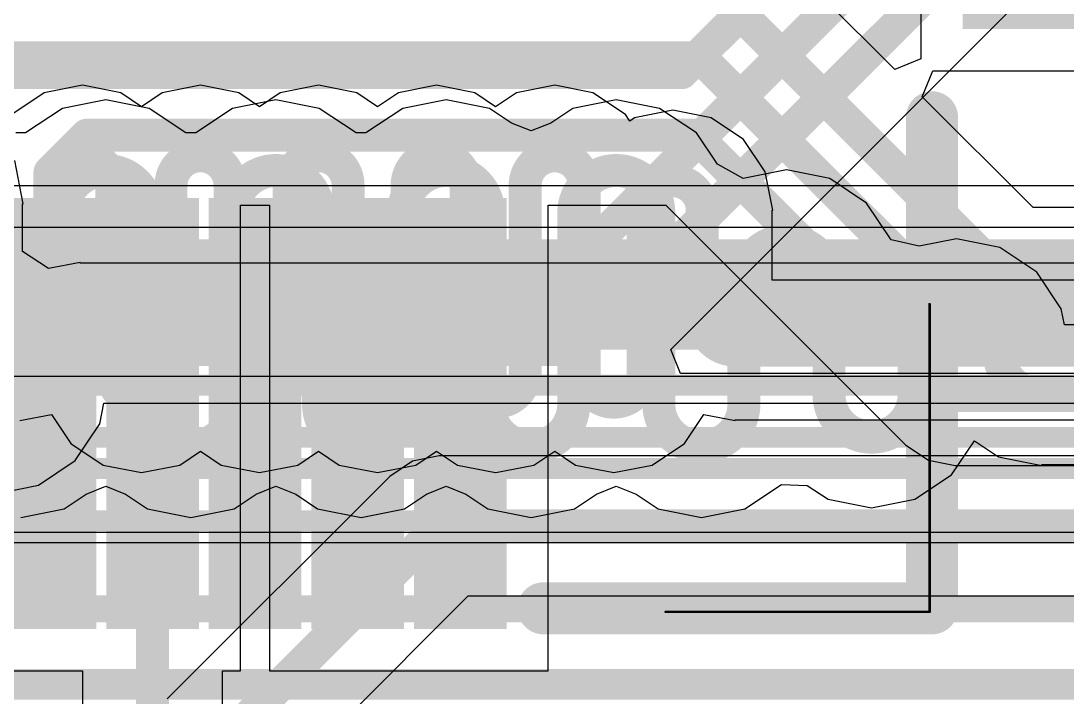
# Model space of a CAD drawing. Header units: inches. Extents: x 0 to 5271, y 0 to 5417.
# Drawn here: x 111.89 to 116.99, y 70.79 to 74.09 of the extents above; entities that cross this region are included whole.
import ezdxf

# ---------------------------------------------------------------- set-up
doc = ezdxf.new("R2010")
doc.units = ezdxf.units.IN
for name, color, linetype in [('Bottom Layer', 5, 'Continuous'), ('L2_GND1', 16, 'Continuous'), ('L3_SIG1', 76, 'Continuous'), ('L5_GND2', 156, 'Continuous'), ('L6_SIG2', 130, 'Continuous'), ('L7_GND3', 216, 'Continuous'), ('Top Layer', 1, 'Continuous'), ('Top Overlay', 2, 'Continuous'), ('Top Paste', 8, 'Continuous'), ('Top Solder', 216, 'Continuous')]:
    doc.layers.add(name, color=color, linetype=linetype)

# ---------------------------------------------------------------- blocks, each defined once
blk = doc.blocks.new('AS0B826_S78B_7H_23')
at = {"layer": 'Top Layer'}
for points in [[(37.8248, 19.131), (38.1748, 19.131), (38.1748, 17.131), (37.8248, 17.131)], [(38.325, 19.131), (38.675, 19.131), (38.675, 17.131), (38.325, 17.131)], [(38.8248, 19.131), (39.1748, 19.131), (39.1748, 17.131), (38.8248, 17.131)], [(39.325, 19.131), (39.675, 19.131), (39.675, 17.131), (39.325, 17.131)], [(39.8248, 19.131), (40.1748, 19.131), (40.1748, 17.131), (39.8248, 17.131)]]:
    blk.add_hatch(color=1, dxfattribs=at).paths.add_polyline_path(points)
at = {"layer": 'Top Paste'}
for points in [[(37.8248, 19.131), (38.1748, 19.131), (38.1748, 17.131), (37.8248, 17.131)], [(38.325, 19.131), (38.675, 19.131), (38.675, 17.131), (38.325, 17.131)], [(38.8248, 19.131), (39.1748, 19.131), (39.1748, 17.131), (38.8248, 17.131)], [(39.325, 19.131), (39.675, 19.131), (39.675, 17.131), (39.325, 17.131)], [(39.8248, 19.131), (40.1748, 19.131), (40.1748, 17.131), (39.8248, 17.131)]]:
    blk.add_hatch(color=8, dxfattribs=at).paths.add_polyline_path(points)
at = {"layer": 'Top Solder'}
for points in [[(42.4492, 25.2568), (45.5508, 25.2568), (45.5508, 20.0052), (42.4492, 20.0052)], [(37.774, 19.1818), (38.2256, 19.1818), (38.2256, 17.0802), (37.774, 17.0802)], [(38.2742, 19.1818), (38.7258, 19.1818), (38.7258, 17.0802), (38.2742, 17.0802)], [(38.774, 19.1818), (39.2256, 19.1818), (39.2256, 17.0802), (38.774, 17.0802)], [(39.2742, 19.1818), (39.7258, 19.1818), (39.7258, 17.0802), (39.2742, 17.0802)], [(39.774, 19.1818), (40.2256, 19.1818), (40.2256, 17.0802), (39.774, 17.0802)]]:
    blk.add_hatch(color=216, dxfattribs=at).paths.add_polyline_path(points)
at = {"layer": 'Top Overlay'}
for points in [[(42.2998, 17.181, 0.254, 0.254, 0), (42.2998, 19.575, 0.254, 0.254, 0)], [(42.2881, 17.164, 0.0127, 0.0127, 0), (42.2881, 18.664, 0.0127, 0.0127, 0)], [(40.4061, 17.181, 0.254, 0.254, 0), (42.2998, 17.181, 0.254, 0.254, 0)], [(41.0018, 17.164, 0.0127, 0.0127, 0), (42.2881, 17.164, 0.0127, 0.0127, 0)]]:
    blk.add_lwpolyline(points, format="xyseb", dxfattribs=at)
for points in [[(42.2363, 19.575, 0.127, 0.127, 1), (42.3633, 19.575, 0.127, 0.127, 1)], [(42.2849, 18.664, 0.00635, 0.00635, 1), (42.2913, 18.664, 0.00635, 0.00635, 1)], [(40.3426, 17.181, 0.127, 0.127, 1), (40.4696, 17.181, 0.127, 0.127, 1)], [(42.2363, 17.181, 0.127, 0.127, 1), (42.3633, 17.181, 0.127, 0.127, 1)], [(42.2363, 17.181, 0.127, 0.127, 1), (42.3633, 17.181, 0.127, 0.127, 1)], [(40.9986, 17.164, 0.00635, 0.00635, 1), (41.005, 17.164, 0.00635, 0.00635, 1)], [(42.2849, 17.164, 0.00635, 0.00635, 1), (42.2913, 17.164, 0.00635, 0.00635, 1)], [(42.2849, 17.164, 0.00635, 0.00635, 1), (42.2913, 17.164, 0.00635, 0.00635, 1)]]:
    blk.add_lwpolyline(points, format="xyseb", close=True, dxfattribs=at)

msp = doc.modelspace()

# ---------------------------------------------------------------- linework, layer by layer
at = {"layer": 'Bottom Layer'}
for p, q in [((112.3065, 73.7058), (112.0951, 73.6638)), ((112.5179, 73.6638), (112.3065, 73.7058)), ((113.136, 73.7058), (112.9246, 73.6638)), ((113.3474, 73.6638), (113.136, 73.7058)), ((113.9656, 73.7058), (113.7542, 73.6638)), ((114.177, 73.6638), (113.9656, 73.7058)), ((114.7952, 73.7058), (114.5838, 73.6638)), ((115.0066, 73.6638), (114.7952, 73.7058)), ((112.0951, 73.6638), (111.9159, 73.544)), ((112.6971, 73.544), (112.5179, 73.6638)), ((112.9246, 73.6638), (112.7454, 73.544)), ((113.5266, 73.544), (113.3474, 73.6638)), ((113.7542, 73.6638), (113.575, 73.544)), ((114.284, 73.5922), (114.177, 73.6638)), ((114.5838, 73.6638), (114.4767, 73.5922)), ((115.1858, 73.544), (115.0066, 73.6638)), ((114.3804, 73.5537), (114.284, 73.5922)), ((114.4767, 73.5922), (114.3804, 73.5537)), ((111.9159, 73.544), (111.8675, 73.544)), ((112.7454, 73.544), (112.6971, 73.544)), ((113.575, 73.544), (113.5266, 73.544)), ((115.2882, 73.3908), (115.1858, 73.544)), ((115.4133, 73.3217), (115.2882, 73.3908)), ((115.6247, 73.3637), (115.4133, 73.3217)), ((115.8361, 73.3217), (115.6247, 73.3637)), ((116.0153, 73.2019), (115.8361, 73.3217)), ((116.1351, 73.0227), (116.0153, 73.2019)), ((116.2709, 72.9911), (116.1351, 73.0227)), ((116.4543, 73.0276), (116.2709, 72.9911)), ((116.6657, 72.9855), (116.4543, 73.0276)), ((116.8449, 72.8658), (116.6657, 72.9855)), ((116.9646, 72.6866), (116.8449, 72.8658)), ((116.9801, 72.6087), (116.9646, 72.6866)), ((126.3047, 72.6087), (116.9801, 72.6087)), ((116.4301, 71.8771), (116.5409, 72.0429)), ((116.5409, 72.0429), (116.6577, 71.9648)), ((116.6577, 71.9648), (116.8691, 71.9228)), ((116.8691, 71.9228), (116.8691, 71.9268)), ((116.8691, 71.9268), (126.446, 71.9268)), ((116.2509, 71.7574), (116.4301, 71.8771)), ((112.2101, 71.7823), (112.3065, 71.8209)), ((112.3065, 71.8209), (112.4028, 71.7823)), ((113.0397, 71.7823), (113.136, 71.8209)), ((113.136, 71.8209), (113.2324, 71.7823)), ((113.8693, 71.7823), (113.9656, 71.8209)), ((113.9656, 71.8209), (114.062, 71.7823)), ((114.6988, 71.7823), (114.7952, 71.8209)), ((114.7952, 71.8209), (114.8915, 71.7823)), ((115.4213, 71.7108), (115.6006, 71.8305)), ((115.6006, 71.8305), (115.7264, 71.8254)), ((115.7264, 71.8254), (115.8281, 71.7574)), ((112.1031, 71.7108), (112.2101, 71.7823)), ((112.4028, 71.7823), (112.5099, 71.7108)), ((112.9327, 71.7108), (113.0397, 71.7823)), ((113.2324, 71.7823), (113.3394, 71.7108)), ((113.7622, 71.7108), (113.8693, 71.7823)), ((114.062, 71.7823), (114.169, 71.7108)), ((114.5918, 71.7108), (114.6988, 71.7823)), ((114.8915, 71.7823), (114.9986, 71.7108)), ((115.8281, 71.7574), (116.0395, 71.7153)), ((116.0395, 71.7153), (116.2509, 71.7574)), ((111.8917, 71.6688), (112.1031, 71.7108)), ((112.5099, 71.7108), (112.7213, 71.6688)), ((112.7213, 71.6688), (112.9327, 71.7108)), ((113.3394, 71.7108), (113.5508, 71.6688)), ((113.5508, 71.6688), (113.7622, 71.7108)), ((114.169, 71.7108), (114.3804, 71.6688)), ((114.3804, 71.6688), (114.5918, 71.7108)), ((114.9986, 71.7108), (115.21, 71.6688)), ((115.21, 71.6688), (115.4213, 71.7108))]:
    msp.add_line(p, q, dxfattribs=at)
for points in [[(112.0991, 73.1534, 0.1608, 0.1608, -1), (112.5139, 73.1534, 0.1608, 0.1608, 0)], [(112.9287, 73.1534, 0.1608, 0.1608, -1), (113.3434, 73.1534, 0.1608, 0.1608, 0)], [(113.7582, 73.1534, 0.1608, 0.1608, -1), (114.173, 73.1534, 0.1608, 0.1608, 0)], [(114.5878, 73.1534, 0.1608, 0.1608, -1), (115.0026, 73.1534, 0.1608, 0.1608, 0)], [(112.0991, 72.2212, 0.1608, 0.1608, 0), (112.0991, 73.1534, 0.1608, 0.1608, 0)], [(112.5139, 72.2212, 0.1608, 0.1608, 0), (112.5139, 73.1534, 0.1608, 0.1608, 0)], [(112.9287, 72.2212, 0.1608, 0.1608, 0), (112.9287, 73.1534, 0.1608, 0.1608, 0)], [(113.3434, 72.2212, 0.1608, 0.1608, 0), (113.3434, 73.1534, 0.1608, 0.1608, 0)], [(113.7582, 72.2212, 0.1608, 0.1608, 0), (113.7582, 73.1534, 0.1608, 0.1608, 0)], [(114.173, 72.2212, 0.1608, 0.1608, 0), (114.173, 73.1534, 0.1608, 0.1608, 0)], [(114.5878, 72.2212, 0.1608, 0.1608, 0), (114.5878, 73.1534, 0.1608, 0.1608, 0)], [(115.0026, 72.2212, 0.1608, 0.1608, 0), (115.0026, 73.1534, 0.1608, 0.1608, 0)], [(115.4173, 72.8113, 0.1608, 0.1608, -1), (115.8321, 72.8113, 0.1608, 0.1608, 0)], [(115.4173, 72.2212, 0.1608, 0.1608, 0), (115.4173, 72.8113, 0.1608, 0.1608, 0)], [(115.8321, 72.2677, 0.1608, 0.1608, 0), (115.8321, 72.8113, 0.1608, 0.1608, 0)], [(116.2469, 72.4752, 0.1608, 0.1608, -1), (116.6617, 72.4752, 0.1608, 0.1608, 0)], [(116.2469, 72.2677, 0.1608, 0.1608, 0), (116.2469, 72.4752, 0.1608, 0.1608, 0)], [(116.6617, 72.4752, 0.1608, 0.1608, 0), (116.6617, 72.4752, 0.1608, 0.1608, 0)], [(116.8691, 72.2678, 0.1608, 0.1608, -0.414214), (116.6617, 72.4752, 0.1608, 0.1608, 0)], [(116.2469, 72.2677, 0.1608, 0.1608, -1), (115.8321, 72.2677, 0.1608, 0.1608, 0)], [(116.8691, 72.2678, 0.1608, 0.1608, 0), (117.2177, 72.2678, 0.1608, 0.1608, 0)], [(112.0991, 72.2212, 0.1608, 0.1608, -1), (111.6843, 72.2212, 0.1608, 0.1608, 0)], [(112.9287, 72.2212, 0.1608, 0.1608, -1), (112.5139, 72.2212, 0.1608, 0.1608, 0)], [(113.7582, 72.2212, 0.1608, 0.1608, -1), (113.3434, 72.2212, 0.1608, 0.1608, 0)], [(114.5878, 72.2212, 0.1608, 0.1608, -1), (114.173, 72.2212, 0.1608, 0.1608, 0)], [(115.4173, 72.2212, 0.1608, 0.1608, -1), (115.0026, 72.2212, 0.1608, 0.1608, 0)]]:
    msp.add_lwpolyline(points, format="xyseb", dxfattribs=at)
for points in [[(112.0589, 73.1534, 0.0804, 0.0804, 1), (112.1393, 73.1534, 0.0804, 0.0804, 1)], [(112.0589, 73.1534, 0.0804, 0.0804, 1), (112.1393, 73.1534, 0.0804, 0.0804, 1)], [(112.4737, 73.1534, 0.0804, 0.0804, 1), (112.5541, 73.1534, 0.0804, 0.0804, 1)], [(112.4737, 73.1534, 0.0804, 0.0804, 1), (112.5541, 73.1534, 0.0804, 0.0804, 1)], [(112.8885, 73.1534, 0.0804, 0.0804, 1), (112.9688, 73.1534, 0.0804, 0.0804, 1)], [(112.8885, 73.1534, 0.0804, 0.0804, 1), (112.9688, 73.1534, 0.0804, 0.0804, 1)], [(113.3032, 73.1534, 0.0804, 0.0804, 1), (113.3836, 73.1534, 0.0804, 0.0804, 1)], [(113.3032, 73.1534, 0.0804, 0.0804, 1), (113.3836, 73.1534, 0.0804, 0.0804, 1)], [(113.718, 73.1534, 0.0804, 0.0804, 1), (113.7984, 73.1534, 0.0804, 0.0804, 1)], [(113.718, 73.1534, 0.0804, 0.0804, 1), (113.7984, 73.1534, 0.0804, 0.0804, 1)], [(114.1328, 73.1534, 0.0804, 0.0804, 1), (114.2132, 73.1534, 0.0804, 0.0804, 1)], [(114.1328, 73.1534, 0.0804, 0.0804, 1), (114.2132, 73.1534, 0.0804, 0.0804, 1)], [(114.5476, 73.1534, 0.0804, 0.0804, 1), (114.628, 73.1534, 0.0804, 0.0804, 1)], [(114.5476, 73.1534, 0.0804, 0.0804, 1), (114.628, 73.1534, 0.0804, 0.0804, 1)], [(114.9624, 73.1534, 0.0804, 0.0804, 1), (115.0428, 73.1534, 0.0804, 0.0804, 1)], [(114.9624, 73.1534, 0.0804, 0.0804, 1), (115.0428, 73.1534, 0.0804, 0.0804, 1)], [(115.3771, 72.8113, 0.0804, 0.0804, 1), (115.4575, 72.8113, 0.0804, 0.0804, 1)], [(115.3771, 72.8113, 0.0804, 0.0804, 1), (115.4575, 72.8113, 0.0804, 0.0804, 1)], [(115.7919, 72.8113, 0.0804, 0.0804, 1), (115.8723, 72.8113, 0.0804, 0.0804, 1)], [(115.7919, 72.8113, 0.0804, 0.0804, 1), (115.8723, 72.8113, 0.0804, 0.0804, 1)], [(116.2067, 72.4752, 0.0804, 0.0804, 1), (116.2871, 72.4752, 0.0804, 0.0804, 1)], [(116.2067, 72.4752, 0.0804, 0.0804, 1), (116.2871, 72.4752, 0.0804, 0.0804, 1)], [(116.6215, 72.4752, 0.0804, 0.0804, 1), (116.7019, 72.4752, 0.0804, 0.0804, 1)], [(116.6215, 72.4752, 0.0804, 0.0804, 1), (116.7019, 72.4752, 0.0804, 0.0804, 1)], [(116.6215, 72.4752, 0.0804, 0.0804, 1), (116.7019, 72.4752, 0.0804, 0.0804, 1)], [(116.6215, 72.4752, 0.0804, 0.0804, 1), (116.7019, 72.4752, 0.0804, 0.0804, 1)], [(115.7919, 72.2677, 0.0804, 0.0804, 1), (115.8723, 72.2677, 0.0804, 0.0804, 1)], [(115.7919, 72.2677, 0.0804, 0.0804, 1), (115.8723, 72.2677, 0.0804, 0.0804, 1)], [(116.2067, 72.2677, 0.0804, 0.0804, 1), (116.2871, 72.2677, 0.0804, 0.0804, 1)], [(116.2067, 72.2677, 0.0804, 0.0804, 1), (116.2871, 72.2677, 0.0804, 0.0804, 1)], [(116.8289, 72.2678, 0.0804, 0.0804, 1), (116.9093, 72.2678, 0.0804, 0.0804, 1)], [(116.8289, 72.2678, 0.0804, 0.0804, 1), (116.9093, 72.2678, 0.0804, 0.0804, 1)], [(112.0589, 72.2212, 0.0804, 0.0804, 1), (112.1393, 72.2212, 0.0804, 0.0804, 1)], [(112.0589, 72.2212, 0.0804, 0.0804, 1), (112.1393, 72.2212, 0.0804, 0.0804, 1)], [(112.4737, 72.2212, 0.0804, 0.0804, 1), (112.5541, 72.2212, 0.0804, 0.0804, 1)], [(112.4737, 72.2212, 0.0804, 0.0804, 1), (112.5541, 72.2212, 0.0804, 0.0804, 1)], [(112.8885, 72.2212, 0.0804, 0.0804, 1), (112.9688, 72.2212, 0.0804, 0.0804, 1)], [(112.8885, 72.2212, 0.0804, 0.0804, 1), (112.9688, 72.2212, 0.0804, 0.0804, 1)], [(113.3032, 72.2212, 0.0804, 0.0804, 1), (113.3836, 72.2212, 0.0804, 0.0804, 1)], [(113.3032, 72.2212, 0.0804, 0.0804, 1), (113.3836, 72.2212, 0.0804, 0.0804, 1)], [(113.718, 72.2212, 0.0804, 0.0804, 1), (113.7984, 72.2212, 0.0804, 0.0804, 1)], [(113.718, 72.2212, 0.0804, 0.0804, 1), (113.7984, 72.2212, 0.0804, 0.0804, 1)], [(114.1328, 72.2212, 0.0804, 0.0804, 1), (114.2132, 72.2212, 0.0804, 0.0804, 1)], [(114.1328, 72.2212, 0.0804, 0.0804, 1), (114.2132, 72.2212, 0.0804, 0.0804, 1)], [(114.5476, 72.2212, 0.0804, 0.0804, 1), (114.628, 72.2212, 0.0804, 0.0804, 1)], [(114.5476, 72.2212, 0.0804, 0.0804, 1), (114.628, 72.2212, 0.0804, 0.0804, 1)], [(114.9624, 72.2212, 0.0804, 0.0804, 1), (115.0428, 72.2212, 0.0804, 0.0804, 1)], [(114.9624, 72.2212, 0.0804, 0.0804, 1), (115.0428, 72.2212, 0.0804, 0.0804, 1)], [(115.3771, 72.2212, 0.0804, 0.0804, 1), (115.4575, 72.2212, 0.0804, 0.0804, 1)], [(115.3771, 72.2212, 0.0804, 0.0804, 1), (115.4575, 72.2212, 0.0804, 0.0804, 1)]]:
    msp.add_lwpolyline(points, format="xyseb", close=True, dxfattribs=at)
at = {"layer": 'L2_GND1'}
for p, q in [((115.0603, 72.4879), (120.304, 77.7316)), ((115.1089, 72.3706), (115.0603, 72.4879)), ((128.2065, 72.3706), (115.1089, 72.3706))]:
    msp.add_line(p, q, dxfattribs=at)
for points in [[(115.114, 73.8378, 0.1608, 0.1608, 0), (123.5915, 82.3153, 0.1608, 0.1608, 0)], [(114.4796, 72.7964, 0.1608, 0.1608, 0), (123.7107, 82.0275, 0.1608, 0.1608, 0)], [(114.5776, 72.4874, 0.1608, 0.1608, 0), (123.8299, 81.7397, 0.1608, 0.1608, 0)], [(111.487, 73.8378, 0.1608, 0.1608, 0), (111.9203, 73.8378, 0.1608, 0.1608, 0)], [(111.9203, 73.8378, 0.1608, 0.1608, 0), (115.114, 73.8378, 0.1608, 0.1608, 0)], [(109.1978, 72.7964, 0.1608, 0.1608, 0), (114.4796, 72.7964, 0.1608, 0.1608, 0)], [(105.0471, 72.4874, 0.1608, 0.1608, 0), (114.5776, 72.4874, 0.1608, 0.1608, 0)], [(97.7315, 72.0598, 0.1016, 0.1016, 0), (128.3352, 72.0598, 0.1016, 0.1016, 0)], [(97.7315, 71.6534, 0.1016, 0.1016, 0), (127.9811, 71.6534, 0.1016, 0.1016, 0)], [(110.1638, 71.2383, 0.1016, 0.1016, 0), (132.0299, 71.2383, 0.1016, 0.1016, 0)], [(110.1307, 70.8319, 0.1016, 0.1016, 0), (132.1983, 70.8319, 0.1016, 0.1016, 0)]]:
    msp.add_lwpolyline(points, format="xyseb", dxfattribs=at)
for points in [[(111.8801, 73.8378, 0.0804, 0.0804, 1), (111.9605, 73.8378, 0.0804, 0.0804, 1)], [(111.8801, 73.8378, 0.0804, 0.0804, 1), (111.9605, 73.8378, 0.0804, 0.0804, 1)], [(115.0738, 73.8378, 0.0804, 0.0804, 1), (115.1542, 73.8378, 0.0804, 0.0804, 1)], [(115.0738, 73.8378, 0.0804, 0.0804, 1), (115.1542, 73.8378, 0.0804, 0.0804, 1)], [(114.4394, 72.7964, 0.0804, 0.0804, 1), (114.5198, 72.7964, 0.0804, 0.0804, 1)], [(114.4394, 72.7964, 0.0804, 0.0804, 1), (114.5198, 72.7964, 0.0804, 0.0804, 1)], [(114.5374, 72.4874, 0.0804, 0.0804, 1), (114.6178, 72.4874, 0.0804, 0.0804, 1)], [(114.5374, 72.4874, 0.0804, 0.0804, 1), (114.6178, 72.4874, 0.0804, 0.0804, 1)]]:
    msp.add_lwpolyline(points, format="xyseb", close=True, dxfattribs=at)
at = {"layer": 'L3_SIG1'}
for p, q in [((111.9045, 73.1981), (111.8625, 73.4095)), ((111.9005, 72.9652), (111.9005, 73.1981)), ((111.9005, 73.1981), (111.9045, 73.1981)), ((112.0275, 72.8821), (111.9005, 72.9652)), ((112.1817, 72.9128), (112.0275, 72.8821)), ((112.1817, 72.9087), (112.1817, 72.9128)), ((135.7394, 72.9087), (112.1817, 72.9087)), ((112.2773, 72.1253), (112.2975, 72.2269)), ((112.2975, 72.2269), (135.7394, 72.2269)), ((112.1575, 71.9461), (112.2773, 72.1253)), ((113.9323, 71.9689), (113.8018, 71.943)), ((135.8482, 71.9689), (113.9323, 71.9689)), ((111.9783, 71.8264), (112.1575, 71.9461)), ((113.8018, 71.943), (113.6912, 71.8691)), ((113.6912, 71.8691), (112.606, 70.784)), ((111.7669, 71.7843), (111.9783, 71.8264)), ((113.0882, 70.3018), (114.0735, 71.2871)), ((114.0735, 71.2871), (136.8044, 71.2871))]:
    msp.add_line(p, q, dxfattribs=at)
for points in [[(111.9743, 72.3604, 0.1608, 0.1608, -0.414214), (112.1817, 72.5678, 0.1608, 0.1608, 0)], [(112.1817, 72.5678, 0.1608, 0.1608, 0), (112.6318, 72.5678, 0.1608, 0.1608, 0)], [(112.6318, 72.5678, 0.1608, 0.1608, 0), (136.182, 72.5678, 0.1608, 0.1608, 0)], [(111.9743, 72.3367, 0.1608, 0.1608, 0), (111.9743, 72.3604, 0.1608, 0.1608, 0)], [(111.9743, 72.3367, 0.1608, 0.1608, -0.414214), (111.7669, 72.1293, 0.1608, 0.1608, 0)], [(112.5342, 70.23, 0.1608, 0.1608, 0), (113.9323, 71.628, 0.1608, 0.1608, 0)], [(113.9323, 71.628, 0.1608, 0.1608, 0), (136.8044, 71.628, 0.1608, 0.1608, 0)]]:
    msp.add_lwpolyline(points, format="xyseb", dxfattribs=at)
for points in [[(112.1415, 72.5678, 0.0804, 0.0804, 1), (112.2219, 72.5678, 0.0804, 0.0804, 1)], [(112.1415, 72.5678, 0.0804, 0.0804, 1), (112.2219, 72.5678, 0.0804, 0.0804, 1)], [(112.5916, 72.5678, 0.0804, 0.0804, 1), (112.672, 72.5678, 0.0804, 0.0804, 1)], [(112.5916, 72.5678, 0.0804, 0.0804, 1), (112.672, 72.5678, 0.0804, 0.0804, 1)], [(111.9341, 72.3604, 0.0804, 0.0804, 1), (112.0145, 72.3604, 0.0804, 0.0804, 1)], [(111.9341, 72.3604, 0.0804, 0.0804, 1), (112.0145, 72.3604, 0.0804, 0.0804, 1)], [(111.9341, 72.3367, 0.0804, 0.0804, 1), (112.0145, 72.3367, 0.0804, 0.0804, 1)], [(111.9341, 72.3367, 0.0804, 0.0804, 1), (112.0145, 72.3367, 0.0804, 0.0804, 1)], [(113.8921, 71.628, 0.0804, 0.0804, 1), (113.9725, 71.628, 0.0804, 0.0804, 1)], [(113.8921, 71.628, 0.0804, 0.0804, 1), (113.9725, 71.628, 0.0804, 0.0804, 1)]]:
    msp.add_lwpolyline(points, format="xyseb", close=True, dxfattribs=at)
at = {"layer": 'L5_GND2'}
for p, q in [((121.0167, 73.0828), (106.9919, 73.0828)), ((97.277, 72.3576), (129.7603, 72.3576)), ((130.7572, 71.5453), (97.4118, 71.5453))]:
    msp.add_line(p, q, dxfattribs=at)
for points in [[(97.277, 72.7202, 0.2032, 0.2032, 0), (129.7603, 72.7202, 0.2032, 0.2032, 0)], [(97.6531, 71.2216, 0.127, 0.127, 0), (130.8913, 71.2216, 0.127, 0.127, 0)], [(97.6531, 70.866, 0.127, 0.127, 0), (131.0386, 70.866, 0.127, 0.127, 0)]]:
    msp.add_lwpolyline(points, format="xyseb", dxfattribs=at)
at = {"layer": 'L6_SIG2'}
for p, q in [((112.1927, 73.7762), (112.0061, 73.7391)), ((112.3793, 73.7391), (112.1927, 73.7762)), ((112.1927, 73.7762), (112.1927, 73.7762)), ((112.1927, 73.7762), (112.1927, 73.7762)), ((112.1927, 73.7762), (112.1927, 73.7762)), ((112.7682, 73.7762), (112.5816, 73.7391)), ((112.7683, 73.7762), (112.7682, 73.7762)), ((112.7682, 73.7762), (112.7682, 73.7762)), ((112.9549, 73.7391), (112.7683, 73.7762)), ((112.7683, 73.7762), (112.7683, 73.7762)), ((113.3438, 73.7762), (113.1572, 73.7391)), ((113.5304, 73.7391), (113.3438, 73.7762)), ((113.3438, 73.7762), (113.3438, 73.7762)), ((113.3438, 73.7762), (113.3438, 73.7762)), ((113.3438, 73.7762), (113.3438, 73.7762)), ((113.9194, 73.7762), (113.7328, 73.7391)), ((114.106, 73.7391), (113.9194, 73.7762)), ((113.9194, 73.7762), (113.9194, 73.7762)), ((113.9194, 73.7762), (113.9194, 73.7762)), ((113.9194, 73.7762), (113.9194, 73.7762)), ((114.4949, 73.7762), (114.3083, 73.7391)), ((114.6815, 73.7391), (114.4949, 73.7762)), ((114.4949, 73.7762), (114.4949, 73.7762)), ((114.4949, 73.7762), (114.4949, 73.7762)), ((114.4949, 73.7762), (114.4949, 73.7762)), ((112.0061, 73.7391), (111.8479, 73.6334)), ((112.4805, 73.6715), (112.3793, 73.7391)), ((112.5816, 73.7391), (112.4805, 73.6715)), ((113.056, 73.6715), (112.9549, 73.7391)), ((113.1572, 73.7391), (113.056, 73.6715)), ((113.6316, 73.6715), (113.5304, 73.7391)), ((113.7328, 73.7391), (113.6316, 73.6715)), ((114.2071, 73.6715), (114.106, 73.7391)), ((114.3083, 73.7391), (114.2071, 73.6715)), ((114.8397, 73.6334), (114.6815, 73.7391)), ((115.0705, 73.6546), (114.8839, 73.6175)), ((115.2571, 73.6175), (115.0705, 73.6546)), ((115.0705, 73.6546), (115.0705, 73.6546)), ((115.0705, 73.6546), (115.0705, 73.6546)), ((115.0705, 73.6546), (115.0705, 73.6546)), ((114.8607, 73.602), (114.8397, 73.6334)), ((114.8839, 73.6175), (114.8607, 73.602)), ((115.4153, 73.5118), (115.2571, 73.6175)), ((115.521, 73.3536), (115.4153, 73.5118)), ((115.5581, 73.167), (115.521, 73.3536)), ((115.5553, 72.8262), (115.5553, 73.167)), ((115.5553, 73.167), (115.5581, 73.167)), ((128.9671, 72.8262), (115.5553, 72.8262)), ((111.888, 72.1412), (112.0412, 72.1716)), ((112.0412, 72.1716), (112.1357, 72.0303)), ((115.1275, 72.0303), (115.222, 72.1716)), ((115.222, 72.1716), (115.3752, 72.1412)), ((115.3752, 72.1412), (115.3752, 72.1443)), ((115.3752, 72.1443), (129.1083, 72.1443)), ((112.1357, 72.0303), (112.2939, 71.9246)), ((114.9693, 71.9246), (115.1275, 72.0303)), ((112.6671, 71.9246), (112.7683, 71.9922)), ((112.7683, 71.9922), (112.8694, 71.9246)), ((113.2426, 71.9246), (113.3438, 71.9922)), ((113.3438, 71.9922), (113.445, 71.9246)), ((113.8182, 71.9246), (113.9194, 71.9922)), ((113.9194, 71.9922), (114.0205, 71.9246)), ((114.3938, 71.9246), (114.4949, 71.9922)), ((114.4949, 71.9922), (114.5961, 71.9246)), ((112.2939, 71.9246), (112.4805, 71.8875)), ((112.4805, 71.8875), (112.6671, 71.9246)), ((112.8694, 71.9246), (113.056, 71.8875)), ((113.056, 71.8875), (113.2426, 71.9246)), ((113.445, 71.9246), (113.6316, 71.8875)), ((113.6316, 71.8875), (113.8182, 71.9246)), ((114.0205, 71.9246), (114.2071, 71.8875)), ((114.2072, 71.8875), (114.3938, 71.9246)), ((114.5961, 71.9246), (114.7827, 71.8875)), ((114.7827, 71.8875), (114.9693, 71.9246)), ((112.4805, 71.8875), (112.4805, 71.8875)), ((112.4805, 71.8875), (112.4805, 71.8875)), ((112.4805, 71.8875), (112.4805, 71.8875)), ((113.056, 71.8875), (113.056, 71.8875)), ((113.056, 71.8875), (113.056, 71.8875)), ((113.056, 71.8875), (113.056, 71.8875)), ((113.6316, 71.8875), (113.6316, 71.8875)), ((113.6316, 71.8875), (113.6316, 71.8875)), ((113.6316, 71.8875), (113.6316, 71.8875)), ((114.2071, 71.8875), (114.2071, 71.8875)), ((114.2071, 71.8875), (114.2072, 71.8875)), ((114.2072, 71.8875), (114.2072, 71.8875)), ((114.7827, 71.8875), (114.7827, 71.8875)), ((114.7827, 71.8875), (114.7827, 71.8875)), ((114.7827, 71.8875), (114.7827, 71.8875))]:
    msp.add_line(p, q, dxfattribs=at)
for points in [[(112.0488, 73.2886, 0.1608, 0.1608, -0.414214), (112.1927, 73.4325, 0.1608, 0.1608, 0)], [(112.1927, 73.4325, 0.1608, 0.1608, 0), (112.1927, 73.4325, 0.1608, 0.1608, 0)], [(112.1927, 73.4325, 0.1608, 0.1608, -0.414214), (112.3366, 73.2886, 0.1608, 0.1608, 0)], [(112.6244, 73.2886, 0.1608, 0.1608, -0.414214), (112.7683, 73.4325, 0.1608, 0.1608, 0)], [(112.7683, 73.4325, 0.1608, 0.1608, 0), (112.7683, 73.4325, 0.1608, 0.1608, 0)], [(112.7683, 73.4325, 0.1608, 0.1608, -0.414214), (112.9121, 73.2886, 0.1608, 0.1608, 0)], [(113.1999, 73.2886, 0.1608, 0.1608, -0.414214), (113.3438, 73.4325, 0.1608, 0.1608, 0)], [(113.3438, 73.4325, 0.1608, 0.1608, 0), (113.3438, 73.4325, 0.1608, 0.1608, 0)], [(113.3438, 73.4325, 0.1608, 0.1608, -0.414214), (113.4877, 73.2886, 0.1608, 0.1608, 0)], [(113.7755, 73.2886, 0.1608, 0.1608, -0.414214), (113.9194, 73.4325, 0.1608, 0.1608, 0)], [(113.9194, 73.4325, 0.1608, 0.1608, 0), (113.9194, 73.4325, 0.1608, 0.1608, 0)], [(113.9194, 73.4325, 0.1608, 0.1608, -0.414214), (114.0633, 73.2886, 0.1608, 0.1608, 0)], [(114.351, 73.2886, 0.1608, 0.1608, -0.414214), (114.4949, 73.4325, 0.1608, 0.1608, 0)], [(114.4949, 73.4325, 0.1608, 0.1608, 0), (114.4949, 73.4325, 0.1608, 0.1608, 0)], [(114.4949, 73.4325, 0.1608, 0.1608, -0.414214), (114.6388, 73.2886, 0.1608, 0.1608, 0)], [(114.9266, 73.167, 0.1608, 0.1608, -0.414214), (115.0705, 73.3109, 0.1608, 0.1608, 0)], [(115.0705, 73.3109, 0.1608, 0.1608, 0), (115.0705, 73.3109, 0.1608, 0.1608, 0)], [(115.0705, 73.3109, 0.1608, 0.1608, -0.414214), (115.2144, 73.167, 0.1608, 0.1608, 0)], [(112.0488, 72.646, 0.1608, 0.1608, 0), (112.0488, 73.2886, 0.1608, 0.1608, 0)], [(112.3366, 72.3751, 0.1608, 0.1608, 0), (112.3366, 73.2886, 0.1608, 0.1608, 0)], [(112.6244, 72.3751, 0.1608, 0.1608, 0), (112.6244, 73.2886, 0.1608, 0.1608, 0)], [(112.9121, 72.3751, 0.1608, 0.1608, 0), (112.9121, 73.2886, 0.1608, 0.1608, 0)], [(113.1999, 72.3751, 0.1608, 0.1608, 0), (113.1999, 73.2886, 0.1608, 0.1608, 0)], [(113.4877, 72.3751, 0.1608, 0.1608, 0), (113.4877, 73.2886, 0.1608, 0.1608, 0)], [(113.7755, 72.3751, 0.1608, 0.1608, 0), (113.7755, 73.2886, 0.1608, 0.1608, 0)], [(114.0633, 72.3751, 0.1608, 0.1608, 0), (114.0633, 73.2886, 0.1608, 0.1608, 0)], [(114.351, 72.3751, 0.1608, 0.1608, 0), (114.351, 73.2886, 0.1608, 0.1608, 0)], [(114.6388, 72.3751, 0.1608, 0.1608, 0), (114.6388, 73.2886, 0.1608, 0.1608, 0)], [(114.9266, 72.3751, 0.1608, 0.1608, 0), (114.9266, 73.167, 0.1608, 0.1608, 0)], [(115.2144, 72.646, 0.1608, 0.1608, 0), (115.2144, 73.167, 0.1608, 0.1608, 0)], [(112.0488, 72.646, 0.1608, 0.1608, -0.414214), (111.888, 72.4852, 0.1608, 0.1608, 0)], [(115.3752, 72.4852, 0.1608, 0.1608, -0.414214), (115.2144, 72.646, 0.1608, 0.1608, 0)], [(111.8076, 72.4852, 0.1608, 0.1608, 0), (111.888, 72.4852, 0.1608, 0.1608, 0)], [(115.3752, 72.4852, 0.1608, 0.1608, 0), (116.8644, 72.4852, 0.1608, 0.1608, 0)], [(116.8644, 72.4852, 0.1608, 0.1608, 0), (129.1083, 72.4852, 0.1608, 0.1608, 0)], [(112.4805, 72.2312, 0.1608, 0.1608, -0.414214), (112.3366, 72.3751, 0.1608, 0.1608, 0)], [(112.6244, 72.3751, 0.1608, 0.1608, -0.414214), (112.4805, 72.2312, 0.1608, 0.1608, 0)], [(113.056, 72.2312, 0.1608, 0.1608, -0.414214), (112.9121, 72.3751, 0.1608, 0.1608, 0)], [(113.1999, 72.3751, 0.1608, 0.1608, -0.414214), (113.056, 72.2312, 0.1608, 0.1608, 0)], [(113.6316, 72.2312, 0.1608, 0.1608, -0.414214), (113.4877, 72.3751, 0.1608, 0.1608, 0)], [(113.7755, 72.3751, 0.1608, 0.1608, -0.414214), (113.6316, 72.2312, 0.1608, 0.1608, 0)], [(114.2071, 72.2312, 0.1608, 0.1608, -0.414214), (114.0633, 72.3751, 0.1608, 0.1608, 0)], [(114.351, 72.3751, 0.1608, 0.1608, -0.414214), (114.2072, 72.2312, 0.1608, 0.1608, 0)], [(114.7827, 72.2312, 0.1608, 0.1608, -0.414214), (114.6388, 72.3751, 0.1608, 0.1608, 0)], [(114.9266, 72.3751, 0.1608, 0.1608, -0.414214), (114.7827, 72.2312, 0.1608, 0.1608, 0)], [(112.4805, 72.2312, 0.1608, 0.1608, 0), (112.4805, 72.2312, 0.1608, 0.1608, 0)], [(113.056, 72.2312, 0.1608, 0.1608, 0), (113.056, 72.2312, 0.1608, 0.1608, 0)], [(113.6316, 72.2312, 0.1608, 0.1608, 0), (113.6316, 72.2312, 0.1608, 0.1608, 0)], [(114.2071, 72.2312, 0.1608, 0.1608, 0), (114.2072, 72.2312, 0.1608, 0.1608, 0)], [(114.7827, 72.2312, 0.1608, 0.1608, 0), (114.7827, 72.2312, 0.1608, 0.1608, 0)]]:
    msp.add_lwpolyline(points, format="xyseb", dxfattribs=at)
for points in [[(112.1525, 73.4325, 0.0804, 0.0804, 1), (112.2329, 73.4325, 0.0804, 0.0804, 1)], [(112.1525, 73.4325, 0.0804, 0.0804, 1), (112.2329, 73.4325, 0.0804, 0.0804, 1)], [(112.1525, 73.4325, 0.0804, 0.0804, 1), (112.2329, 73.4325, 0.0804, 0.0804, 1)], [(112.1525, 73.4325, 0.0804, 0.0804, 1), (112.2329, 73.4325, 0.0804, 0.0804, 1)], [(112.7281, 73.4325, 0.0804, 0.0804, 1), (112.8084, 73.4325, 0.0804, 0.0804, 1)], [(112.7281, 73.4325, 0.0804, 0.0804, 1), (112.8084, 73.4325, 0.0804, 0.0804, 1)], [(112.7281, 73.4325, 0.0804, 0.0804, 1), (112.8084, 73.4325, 0.0804, 0.0804, 1)], [(112.7281, 73.4325, 0.0804, 0.0804, 1), (112.8084, 73.4325, 0.0804, 0.0804, 1)], [(113.3036, 73.4325, 0.0804, 0.0804, 1), (113.384, 73.4325, 0.0804, 0.0804, 1)], [(113.3036, 73.4325, 0.0804, 0.0804, 1), (113.384, 73.4325, 0.0804, 0.0804, 1)], [(113.3036, 73.4325, 0.0804, 0.0804, 1), (113.384, 73.4325, 0.0804, 0.0804, 1)], [(113.3036, 73.4325, 0.0804, 0.0804, 1), (113.384, 73.4325, 0.0804, 0.0804, 1)], [(113.8792, 73.4325, 0.0804, 0.0804, 1), (113.9596, 73.4325, 0.0804, 0.0804, 1)], [(113.8792, 73.4325, 0.0804, 0.0804, 1), (113.9596, 73.4325, 0.0804, 0.0804, 1)], [(113.8792, 73.4325, 0.0804, 0.0804, 1), (113.9596, 73.4325, 0.0804, 0.0804, 1)], [(113.8792, 73.4325, 0.0804, 0.0804, 1), (113.9596, 73.4325, 0.0804, 0.0804, 1)], [(114.4547, 73.4325, 0.0804, 0.0804, 1), (114.5351, 73.4325, 0.0804, 0.0804, 1)], [(114.4547, 73.4325, 0.0804, 0.0804, 1), (114.5351, 73.4325, 0.0804, 0.0804, 1)], [(114.4547, 73.4325, 0.0804, 0.0804, 1), (114.5351, 73.4325, 0.0804, 0.0804, 1)], [(114.4547, 73.4325, 0.0804, 0.0804, 1), (114.5351, 73.4325, 0.0804, 0.0804, 1)], [(115.0303, 73.3109, 0.0804, 0.0804, 1), (115.1107, 73.3109, 0.0804, 0.0804, 1)], [(115.0303, 73.3109, 0.0804, 0.0804, 1), (115.1107, 73.3109, 0.0804, 0.0804, 1)], [(115.0303, 73.3109, 0.0804, 0.0804, 1), (115.1107, 73.3109, 0.0804, 0.0804, 1)], [(115.0303, 73.3109, 0.0804, 0.0804, 1), (115.1107, 73.3109, 0.0804, 0.0804, 1)], [(112.0086, 73.2886, 0.0804, 0.0804, 1), (112.089, 73.2886, 0.0804, 0.0804, 1)], [(112.0086, 73.2886, 0.0804, 0.0804, 1), (112.089, 73.2886, 0.0804, 0.0804, 1)], [(112.2964, 73.2886, 0.0804, 0.0804, 1), (112.3768, 73.2886, 0.0804, 0.0804, 1)], [(112.2964, 73.2886, 0.0804, 0.0804, 1), (112.3768, 73.2886, 0.0804, 0.0804, 1)], [(112.5842, 73.2886, 0.0804, 0.0804, 1), (112.6646, 73.2886, 0.0804, 0.0804, 1)], [(112.5842, 73.2886, 0.0804, 0.0804, 1), (112.6646, 73.2886, 0.0804, 0.0804, 1)], [(112.8719, 73.2886, 0.0804, 0.0804, 1), (112.9523, 73.2886, 0.0804, 0.0804, 1)], [(112.8719, 73.2886, 0.0804, 0.0804, 1), (112.9523, 73.2886, 0.0804, 0.0804, 1)], [(113.1597, 73.2886, 0.0804, 0.0804, 1), (113.2401, 73.2886, 0.0804, 0.0804, 1)], [(113.1597, 73.2886, 0.0804, 0.0804, 1), (113.2401, 73.2886, 0.0804, 0.0804, 1)], [(113.4475, 73.2886, 0.0804, 0.0804, 1), (113.5279, 73.2886, 0.0804, 0.0804, 1)], [(113.4475, 73.2886, 0.0804, 0.0804, 1), (113.5279, 73.2886, 0.0804, 0.0804, 1)], [(113.7353, 73.2886, 0.0804, 0.0804, 1), (113.8157, 73.2886, 0.0804, 0.0804, 1)], [(113.7353, 73.2886, 0.0804, 0.0804, 1), (113.8157, 73.2886, 0.0804, 0.0804, 1)], [(114.0231, 73.2886, 0.0804, 0.0804, 1), (114.1035, 73.2886, 0.0804, 0.0804, 1)], [(114.0231, 73.2886, 0.0804, 0.0804, 1), (114.1035, 73.2886, 0.0804, 0.0804, 1)], [(114.3108, 73.2886, 0.0804, 0.0804, 1), (114.3912, 73.2886, 0.0804, 0.0804, 1)], [(114.3108, 73.2886, 0.0804, 0.0804, 1), (114.3912, 73.2886, 0.0804, 0.0804, 1)], [(114.5986, 73.2886, 0.0804, 0.0804, 1), (114.679, 73.2886, 0.0804, 0.0804, 1)], [(114.5986, 73.2886, 0.0804, 0.0804, 1), (114.679, 73.2886, 0.0804, 0.0804, 1)], [(114.8864, 73.167, 0.0804, 0.0804, 1), (114.9668, 73.167, 0.0804, 0.0804, 1)], [(114.8864, 73.167, 0.0804, 0.0804, 1), (114.9668, 73.167, 0.0804, 0.0804, 1)], [(115.1742, 73.167, 0.0804, 0.0804, 1), (115.2546, 73.167, 0.0804, 0.0804, 1)], [(115.1742, 73.167, 0.0804, 0.0804, 1), (115.2546, 73.167, 0.0804, 0.0804, 1)], [(112.0086, 72.646, 0.0804, 0.0804, 1), (112.089, 72.646, 0.0804, 0.0804, 1)], [(112.0086, 72.646, 0.0804, 0.0804, 1), (112.089, 72.646, 0.0804, 0.0804, 1)], [(115.1742, 72.646, 0.0804, 0.0804, 1), (115.2546, 72.646, 0.0804, 0.0804, 1)], [(115.1742, 72.646, 0.0804, 0.0804, 1), (115.2546, 72.646, 0.0804, 0.0804, 1)], [(111.8478, 72.4852, 0.0804, 0.0804, 1), (111.9282, 72.4852, 0.0804, 0.0804, 1)], [(111.8478, 72.4852, 0.0804, 0.0804, 1), (111.9282, 72.4852, 0.0804, 0.0804, 1)], [(115.335, 72.4852, 0.0804, 0.0804, 1), (115.4154, 72.4852, 0.0804, 0.0804, 1)], [(115.335, 72.4852, 0.0804, 0.0804, 1), (115.4154, 72.4852, 0.0804, 0.0804, 1)], [(116.8242, 72.4852, 0.0804, 0.0804, 1), (116.9046, 72.4852, 0.0804, 0.0804, 1)], [(116.8242, 72.4852, 0.0804, 0.0804, 1), (116.9046, 72.4852, 0.0804, 0.0804, 1)], [(112.2964, 72.3751, 0.0804, 0.0804, 1), (112.3768, 72.3751, 0.0804, 0.0804, 1)], [(112.2964, 72.3751, 0.0804, 0.0804, 1), (112.3768, 72.3751, 0.0804, 0.0804, 1)], [(112.5842, 72.3751, 0.0804, 0.0804, 1), (112.6646, 72.3751, 0.0804, 0.0804, 1)], [(112.5842, 72.3751, 0.0804, 0.0804, 1), (112.6646, 72.3751, 0.0804, 0.0804, 1)], [(112.8719, 72.3751, 0.0804, 0.0804, 1), (112.9523, 72.3751, 0.0804, 0.0804, 1)], [(112.8719, 72.3751, 0.0804, 0.0804, 1), (112.9523, 72.3751, 0.0804, 0.0804, 1)], [(113.1597, 72.3751, 0.0804, 0.0804, 1), (113.2401, 72.3751, 0.0804, 0.0804, 1)], [(113.1597, 72.3751, 0.0804, 0.0804, 1), (113.2401, 72.3751, 0.0804, 0.0804, 1)], [(113.4475, 72.3751, 0.0804, 0.0804, 1), (113.5279, 72.3751, 0.0804, 0.0804, 1)], [(113.4475, 72.3751, 0.0804, 0.0804, 1), (113.5279, 72.3751, 0.0804, 0.0804, 1)], [(113.7353, 72.3751, 0.0804, 0.0804, 1), (113.8157, 72.3751, 0.0804, 0.0804, 1)], [(113.7353, 72.3751, 0.0804, 0.0804, 1), (113.8157, 72.3751, 0.0804, 0.0804, 1)], [(114.0231, 72.3751, 0.0804, 0.0804, 1), (114.1035, 72.3751, 0.0804, 0.0804, 1)], [(114.0231, 72.3751, 0.0804, 0.0804, 1), (114.1035, 72.3751, 0.0804, 0.0804, 1)], [(114.3108, 72.3751, 0.0804, 0.0804, 1), (114.3912, 72.3751, 0.0804, 0.0804, 1)], [(114.3108, 72.3751, 0.0804, 0.0804, 1), (114.3912, 72.3751, 0.0804, 0.0804, 1)], [(114.5986, 72.3751, 0.0804, 0.0804, 1), (114.679, 72.3751, 0.0804, 0.0804, 1)], [(114.5986, 72.3751, 0.0804, 0.0804, 1), (114.679, 72.3751, 0.0804, 0.0804, 1)], [(114.8864, 72.3751, 0.0804, 0.0804, 1), (114.9668, 72.3751, 0.0804, 0.0804, 1)], [(114.8864, 72.3751, 0.0804, 0.0804, 1), (114.9668, 72.3751, 0.0804, 0.0804, 1)], [(112.4403, 72.2312, 0.0804, 0.0804, 1), (112.5207, 72.2312, 0.0804, 0.0804, 1)], [(112.4403, 72.2312, 0.0804, 0.0804, 1), (112.5207, 72.2312, 0.0804, 0.0804, 1)], [(112.4403, 72.2312, 0.0804, 0.0804, 1), (112.5207, 72.2312, 0.0804, 0.0804, 1)], [(112.4403, 72.2312, 0.0804, 0.0804, 1), (112.5207, 72.2312, 0.0804, 0.0804, 1)], [(113.0158, 72.2312, 0.0804, 0.0804, 1), (113.0962, 72.2312, 0.0804, 0.0804, 1)], [(113.0158, 72.2312, 0.0804, 0.0804, 1), (113.0962, 72.2312, 0.0804, 0.0804, 1)], [(113.0158, 72.2312, 0.0804, 0.0804, 1), (113.0962, 72.2312, 0.0804, 0.0804, 1)], [(113.0158, 72.2312, 0.0804, 0.0804, 1), (113.0962, 72.2312, 0.0804, 0.0804, 1)], [(113.5914, 72.2312, 0.0804, 0.0804, 1), (113.6718, 72.2312, 0.0804, 0.0804, 1)], [(113.5914, 72.2312, 0.0804, 0.0804, 1), (113.6718, 72.2312, 0.0804, 0.0804, 1)], [(113.5914, 72.2312, 0.0804, 0.0804, 1), (113.6718, 72.2312, 0.0804, 0.0804, 1)], [(113.5914, 72.2312, 0.0804, 0.0804, 1), (113.6718, 72.2312, 0.0804, 0.0804, 1)], [(114.167, 72.2312, 0.0804, 0.0804, 1), (114.2473, 72.2312, 0.0804, 0.0804, 1)], [(114.167, 72.2312, 0.0804, 0.0804, 1), (114.2473, 72.2312, 0.0804, 0.0804, 1)], [(114.167, 72.2312, 0.0804, 0.0804, 1), (114.2473, 72.2312, 0.0804, 0.0804, 1)], [(114.167, 72.2312, 0.0804, 0.0804, 1), (114.2473, 72.2312, 0.0804, 0.0804, 1)], [(114.7425, 72.2312, 0.0804, 0.0804, 1), (114.8229, 72.2312, 0.0804, 0.0804, 1)], [(114.7425, 72.2312, 0.0804, 0.0804, 1), (114.8229, 72.2312, 0.0804, 0.0804, 1)], [(114.7425, 72.2312, 0.0804, 0.0804, 1), (114.8229, 72.2312, 0.0804, 0.0804, 1)], [(114.7425, 72.2312, 0.0804, 0.0804, 1), (114.8229, 72.2312, 0.0804, 0.0804, 1)]]:
    msp.add_lwpolyline(points, format="xyseb", close=True, dxfattribs=at)
at = {"layer": 'L7_GND3'}
for p, q in [((117.2964, 73.286), (107.1155, 73.286)), ((98.8917, 71.5966), (118.3786, 71.5966))]:
    msp.add_line(p, q, dxfattribs=at)
for points in [[(104.8258, 72.9234, 0.2032, 0.2032, 0), (117.4466, 72.9234, 0.2032, 0.2032, 0)], [(101.4357, 72.3138, 0.1016, 0.1016, 0), (117.3886, 72.3138, 0.1016, 0.1016, 0)], [(98.8917, 71.9074, 0.1016, 0.1016, 0), (117.3886, 71.9074, 0.1016, 0.1016, 0)]]:
    msp.add_lwpolyline(points, format="xyseb", dxfattribs=at)
at = {"layer": 'Top Layer'}
for p, q in [((116.2804, 79.505), (116.2804, 73.9543)), ((116.1534, 73.853), (115.5668, 74.4396)), ((116.2804, 73.9543), (116.2804, 73.9057)), ((116.2804, 73.9057), (116.1534, 73.853)), ((116.2864, 73.72), (116.339, 73.847)), ((116.339, 73.847), (116.3831, 73.847)), ((116.3831, 73.847), (119.7884, 73.847)), ((116.8269, 73.1795), (116.2864, 73.72)), ((112.9633, 70.922), (112.9633, 73.1921)), ((112.9633, 73.1921), (113.1053, 73.1921)), ((113.1053, 73.1921), (113.1053, 70.922)), ((114.4632, 70.922), (114.4632, 73.1921)), ((114.4632, 73.1921), (115.0361, 73.1921)), ((115.0361, 73.1921), (116.2062, 72.0219)), ((120.7063, 73.1795), (116.8269, 73.1795)), ((116.2062, 72.0219), (116.2062, 72.0219)), ((116.2062, 72.0219), (116.3168, 71.948)), ((116.3168, 71.948), (116.4473, 71.9221)), ((116.4473, 71.9221), (116.4473, 71.9221)), ((116.4473, 71.9221), (122.6328, 71.9221)), ((111.6052, 70.922), (112.1934, 70.922)), ((112.1934, 70.922), (112.1934, 70.6726)), ((112.8753, 70.6724), (112.8753, 70.922)), ((112.8753, 70.922), (112.9633, 70.922)), ((113.1053, 70.922), (114.4632, 70.922))]:
    msp.add_line(p, q, dxfattribs=at)
for points in [[(115.3257, 74.1985, 0.1608, 0.1608, 0), (116.6857, 72.8386, 0.1608, 0.1608, 0)], [(109.7816, 73.9107, 0.1608, 0.1608, 0), (115.2065, 73.9107, 0.1608, 0.1608, 0)], [(115.2065, 73.9107, 0.1608, 0.1608, 0), (116.5665, 72.5508, 0.1608, 0.1608, 0)], [(112.0345, 73.3525, 0.1608, 0.1608, 0), (112.215, 73.533, 0.1608, 0.1608, 0)], [(112.215, 73.533, 0.1608, 0.1608, 0), (115.1773, 73.533, 0.1608, 0.1608, 0)], [(115.1773, 73.533, 0.1608, 0.1608, 0), (116.4473, 72.263, 0.1608, 0.1608, 0)], [(112.0345, 71.5263, 0.1608, 0.1608, 0), (112.0345, 73.3525, 0.1608, 0.1608, 0)], [(116.6857, 72.8386, 0.1608, 0.1608, 0), (128.3641, 72.8386, 0.1608, 0.1608, 0)], [(116.5665, 72.5508, 0.1608, 0.1608, 0), (132.8764, 72.5508, 0.1608, 0.1608, 0)], [(116.4473, 72.263, 0.1608, 0.1608, 0), (133.9342, 72.263, 0.1608, 0.1608, 0)], [(112.5343, 70.23, 0.1608, 0.1608, 0), (112.5343, 72.176, 0.1608, 0.1608, 0)]]:
    msp.add_lwpolyline(points, format="xyseb", dxfattribs=at)
for points in [[(115.1663, 73.9107, 0.0804, 0.0804, 1), (115.2467, 73.9107, 0.0804, 0.0804, 1)], [(115.1663, 73.9107, 0.0804, 0.0804, 1), (115.2467, 73.9107, 0.0804, 0.0804, 1)], [(112.1748, 73.533, 0.0804, 0.0804, 1), (112.2552, 73.533, 0.0804, 0.0804, 1)], [(112.1748, 73.533, 0.0804, 0.0804, 1), (112.2552, 73.533, 0.0804, 0.0804, 1)], [(115.1371, 73.533, 0.0804, 0.0804, 1), (115.2175, 73.533, 0.0804, 0.0804, 1)], [(115.1371, 73.533, 0.0804, 0.0804, 1), (115.2175, 73.533, 0.0804, 0.0804, 1)], [(111.9943, 73.3525, 0.0804, 0.0804, 1), (112.0747, 73.3525, 0.0804, 0.0804, 1)], [(111.9943, 73.3525, 0.0804, 0.0804, 1), (112.0747, 73.3525, 0.0804, 0.0804, 1)], [(116.6455, 72.8386, 0.0804, 0.0804, 1), (116.7259, 72.8386, 0.0804, 0.0804, 1)], [(116.6455, 72.8386, 0.0804, 0.0804, 1), (116.7259, 72.8386, 0.0804, 0.0804, 1)], [(116.5263, 72.5508, 0.0804, 0.0804, 1), (116.6067, 72.5508, 0.0804, 0.0804, 1)], [(116.5263, 72.5508, 0.0804, 0.0804, 1), (116.6067, 72.5508, 0.0804, 0.0804, 1)], [(116.4071, 72.263, 0.0804, 0.0804, 1), (116.4875, 72.263, 0.0804, 0.0804, 1)], [(116.4071, 72.263, 0.0804, 0.0804, 1), (116.4875, 72.263, 0.0804, 0.0804, 1)], [(112.4941, 72.176, 0.0804, 0.0804, 1), (112.5745, 72.176, 0.0804, 0.0804, 1)], [(111.9943, 71.5263, 0.0804, 0.0804, 1), (112.0747, 71.5263, 0.0804, 0.0804, 1)]]:
    msp.add_lwpolyline(points, format="xyseb", close=True, dxfattribs=at)

# ---------------------------------------------------------------- block references
msp.add_blockref('AS0B826_S78B_7H_23', (74.0344, 54.045))

doc.saveas('drawing.dxf')
